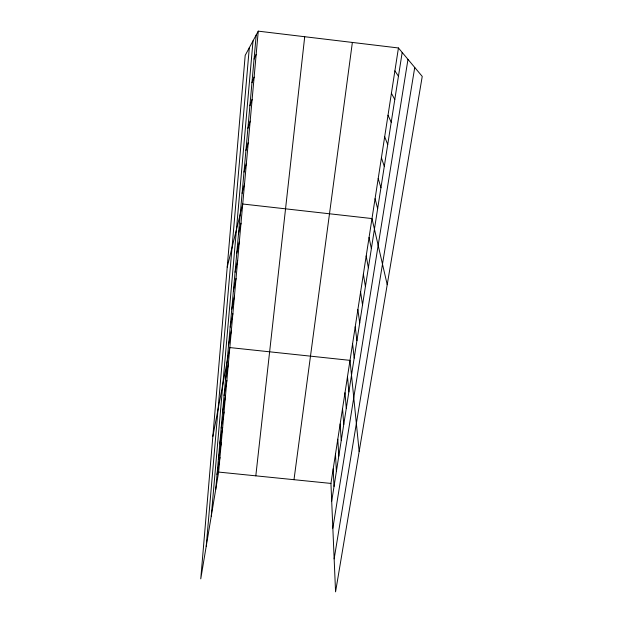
<?xml version="1.0" encoding="UTF-8"?>
<svg xmlns="http://www.w3.org/2000/svg" width="623" height="623" viewBox="0 0 623 623"><rect width="100%" height="100%" fill="white"/><g stroke="black" fill="none" stroke-linecap="round" stroke-linejoin="round"><path stroke-width="0.93" d="M206.205 546.363L249.309 47.73M211.252 516.171L253.031 40.845M215.698 489.6L256.209 34.958M258.265 31.15L245.189 55.369L200.762 578.853L218.634 472.078L258.265 31.15L398.44 47.971L422.238 76.419L335.563 591.85L330.938 483.425L398.44 47.971M255.812 475.832L304.709 36.726M293.994 479.687L352.369 42.442M331.701 501.235L402.185 52.449M332.846 528.218L407.979 59.372M334.154 558.878L414.739 67.455M217.038 474.617L219.95 457.422M218.393 459.369L221.29 442.525M219.779 443.856L222.652 427.37M221.181 428.063L224.039 411.959M222.613 411.99L225.448 396.283M224.078 395.621L226.881 380.326M225.557 378.963L228.337 364.097M212.848 436.474L229.825 347.572L350.017 360.359L359.167 451.473M228.61 344.706L231.335 330.751M230.183 327.098L232.877 313.634M231.779 309.156L234.443 296.198M233.407 290.871L236.039 278.442M235.066 272.235L237.667 260.352M236.763 253.234L239.318 241.926M238.492 233.859L241.008 223.151M227.224 267.096L242.729 204.009L372.001 218.564L387.218 284.664M242.098 193.325L244.535 183.91M243.99 172.119L246.381 163.405M245.921 150.47L248.258 142.48M247.892 128.354L250.181 121.127M249.901 105.754L252.136 99.337M251.957 82.672L254.137 77.081M254.059 59.076L256.178 54.357M218.634 472.078L330.938 483.425M394.896 70.866L398.447 76.232M391.415 93.286L394.795 99.493M388.012 115.239L391.221 122.264M384.679 136.749L387.724 144.544M381.416 157.821L384.298 166.364M378.216 178.474L380.941 187.725M375.077 198.721L377.655 208.65M369.065 237.456L371.37 248.647M366.192 255.998L368.364 267.765M363.373 274.198L365.421 286.525M360.6 292.062L362.531 304.92M357.882 309.6L359.697 322.971M355.211 326.826L356.917 340.688M352.595 343.74L354.183 358.077M347.486 376.689L348.872 391.914M345.002 392.731L346.287 408.369M342.557 408.493L343.748 424.536M340.15 423.99L341.248 440.414M337.791 439.231L338.803 456.02M335.47 454.206L336.389 471.354M333.188 468.932L334.021 486.423"/></g></svg>
